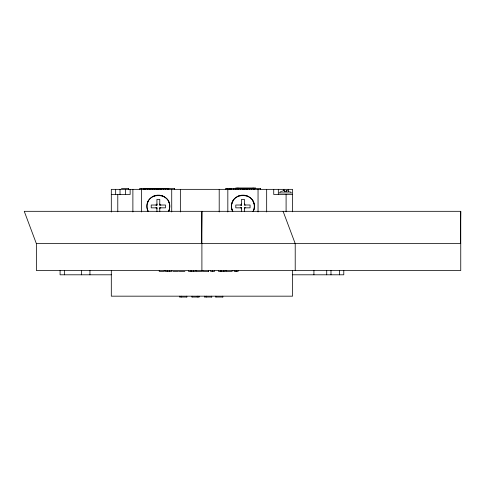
<?xml version="1.0" encoding="UTF-8"?>
<svg xmlns="http://www.w3.org/2000/svg" width="485" height="485" viewBox="0 0 485 485"><rect width="100%" height="100%" fill="white"/><g stroke="black" fill="none" stroke-linecap="round" stroke-linejoin="round"><path stroke-width="0.73" d="M201.517 243.615L201.899 211.314L201.899 270.533M460.368 243.615L460.75 211.314L24.25 211.314L36.363 243.615L36.363 270.533L460.75 270.533L460.75 211.314M159.777 211.709L159.777 207.847L165.482 207.847L165.482 205.022L159.777 205.022L159.777 199.371L156.922 199.371L156.922 205.022L156.922 203.991M159.777 208.883L159.777 207.847M245.41 205.022L244.41 204.979L244.361 199.371L241.512 199.371L241.512 205.022L241.512 203.991M244.361 208.883L244.41 207.895L245.41 207.847M168.519 211.569A11.282 11.282 0 0 0 169.38 209.362C173.709 190.975 142.99 190.975 147.319 209.362A11.282 11.282 0 0 0 148.174 211.569M253.109 211.569A11.282 11.282 0 0 0 253.964 209.362C258.293 190.975 227.574 190.975 231.909 209.362A11.282 11.282 0 0 0 232.764 211.569M168.519 211.405L169.374 209.362M253.109 211.405L253.964 209.362M286.211 190.672L289.406 191.363M281.415 191.363L284.61 190.581L284.61 191.769M155.873 207.847L156.922 207.847L156.922 211.709M159.777 205.022L160.82 205.022M240.463 207.847L241.512 207.847L241.512 211.709M279.918 192.224L280.906 191.611M284.61 191.411L286.211 191.411M155.873 205.022L156.873 204.979M159.82 207.895L160.82 207.847M240.463 205.022L241.463 204.979M121.444 188.489L128.586 188.489M160.971 188.489L139.656 188.489L139.656 189.344M235.716 188.489L225.543 188.489L225.543 189.344M146.913 188.659L166.331 188.659M151.878 188.768L161.22 188.768M242.257 188.835L244.507 188.835M246.004 188.835L247.502 188.835M279.014 192.957L291.8 192.957M111.307 194.473L130.138 194.473L130.138 189.344M292.57 194.473L273.734 194.473L273.734 189.344M156.922 205.022L151.211 205.022L151.211 207.847L156.922 207.847M241.512 205.022L235.801 205.022L235.801 207.847L241.512 207.847M36.363 243.615L460.75 243.615M172.83 271.388L178.474 271.388M179.208 271.388L184.894 271.388M196.401 271.388L202.142 271.388L202.142 270.533M226.422 271.388L232.163 271.388L232.163 270.533M111.307 274.801L60.085 274.801L60.085 270.533M292.57 274.801L343.786 274.801L343.786 270.533M179.759 297.026L186.901 297.026M191.951 297.026L199.086 297.026M204.676 297.026L211.818 297.026M215.764 297.026L222.906 297.026M290.418 191.896L290.903 192.224M286.211 190.581L286.211 191.769M231.909 209.362L232.764 211.405M147.319 209.362L148.174 211.405M283.101 211.314L295.213 243.615L295.213 270.533M244.361 203.991L244.41 204.979L250.072 205.022L250.072 207.847L244.361 207.847L244.361 211.709M241.463 207.895L241.512 208.883M159.777 203.991L159.82 204.979M156.873 207.895L156.922 208.883M339.518 270.533L339.518 274.801M330.988 270.533L330.988 274.801M326.72 270.533L326.72 274.801M313.922 270.533L313.922 274.801M292.57 211.793L292.57 189.344L111.307 189.344L111.307 212.03M292.57 270.533L292.57 296.171L111.307 296.171L111.307 270.533M288.211 189.344L288.211 191.539M286.095 194.473L286.095 211.793M283.852 189.344L283.852 190.811M278.323 189.344L278.323 194.473M266.671 189.344L266.671 211.963M260.469 189.344L260.469 188.489L254.649 188.489L254.649 189.344M260.366 188.489L260.366 189.344M258.044 189.344L258.044 211.963M254.176 188.489L254.176 189.344M253.691 189.344L253.691 188.489L247.204 188.489L247.204 189.344M253.079 187.974L253.079 188.659M251.515 188.489L251.515 189.344M249.381 188.489L249.381 189.344M246.156 189.344L246.156 188.489L244.016 188.489L244.016 189.344M242.518 189.344L242.518 188.489L235.91 188.489L235.91 189.344M240.372 188.489L240.372 189.344M238.129 270.533L238.129 271.388L234.17 271.388L234.17 270.533M238.044 188.489L238.044 189.344M237.971 187.974L237.971 188.659M236.11 270.533L236.11 271.388M235.201 188.489L235.201 189.344M233.679 188.489L233.679 189.344M231.587 188.489L231.587 189.344M230.375 188.489L230.375 189.344M229.169 188.489L229.169 189.344M227.829 189.344L227.829 211.963M227.077 188.489L227.077 189.344M226.034 270.533L226.034 271.388L218.517 271.388L218.517 270.533M223.852 270.533L223.852 271.388M223.518 270.533L223.518 271.388M222.785 296.171L222.785 297.026M221.093 270.533L221.093 271.388M220.748 270.533L220.748 271.388M219.202 189.344L219.202 211.963M215.88 296.171L215.88 297.026M214.54 270.533L214.54 271.388L210.581 271.388L210.581 270.533M212.521 270.533L212.521 271.388M211.702 296.171L211.702 297.026M208.635 270.533L208.635 271.388L202.882 271.388L202.882 270.533M208.495 270.533L208.495 271.388M206.501 296.171L206.501 297.026M204.797 296.171L204.797 297.026M198.971 296.171L198.971 297.026M197.268 296.171L197.268 297.026M195.995 270.533L195.995 271.388L188.507 271.388L188.507 270.533M193.388 270.533L193.388 271.388M192.066 296.171L192.066 297.026M191.072 270.533L191.072 271.388M186.786 296.171L186.786 297.026M181.584 296.171L181.584 297.026M180.359 189.344L180.359 211.963M179.88 296.171L179.88 297.026M174.588 189.344L174.588 188.489L161.317 188.489L161.317 189.344M174.485 188.489L174.485 189.344M171.726 189.344L171.726 211.963M171.72 270.533L171.72 271.388L165.112 271.388L165.112 270.533M169.586 270.533L169.586 271.388M168.768 188.489L168.768 189.344M167.804 188.489L167.804 189.344M167.252 270.533L167.252 271.388M165.627 188.489L165.627 189.344M164.221 270.533L164.221 271.388L159.238 271.388L159.238 270.533M163.493 188.489L163.493 189.344M160.274 188.489L160.274 189.344M158.134 188.489L158.134 189.344M156.631 188.489L156.631 189.344M154.491 188.489L154.491 189.344M152.157 188.489L152.157 189.344M150.023 188.489L150.023 189.344M149.319 188.489L149.319 189.344M147.798 188.489L147.798 189.344M145.706 188.489L145.706 189.344M144.494 188.489L144.494 189.344M143.287 188.489L143.287 189.344M141.517 189.344L141.517 211.963M141.196 188.489L141.196 189.344M132.884 189.344L132.884 211.963M128.464 188.489L128.464 189.344M125.548 189.344L125.548 194.473M120.019 189.344L120.019 194.473M117.782 194.473L117.782 211.793M115.666 189.344L115.666 194.473M89.949 270.533L89.949 274.801M81.419 270.533L81.419 274.801M64.353 270.533L64.353 274.801M147.319 203.512A11.282 11.282 0 0 1 150.277 198.444A11.446 11.446 0 0 1 155.394 195.516M161.244 195.516A11.446 11.446 0 0 1 166.361 198.444M152.642 196.643A11.513 11.513 0 0 1 164.057 196.643M166.422 198.444A11.282 11.282 0 0 1 169.38 203.512M168.234 200.784A11.21 11.21 0 0 1 168.586 211.442M148.107 211.442A11.21 11.21 0 0 1 148.458 200.784M231.909 203.512A11.282 11.282 0 0 1 234.861 198.444A11.446 11.446 0 0 1 239.984 195.516M245.889 195.516A11.446 11.446 0 0 1 251.012 198.444A11.282 11.282 0 0 1 253.964 203.512M237.226 196.643A11.513 11.513 0 0 1 248.647 196.643M252.824 200.784A11.21 11.21 0 0 1 253.176 211.442M232.697 211.442A11.21 11.21 0 0 1 233.049 200.784M255.237 187.974L235.813 187.974L235.813 188.659L255.237 188.659L255.237 187.974"/></g></svg>
